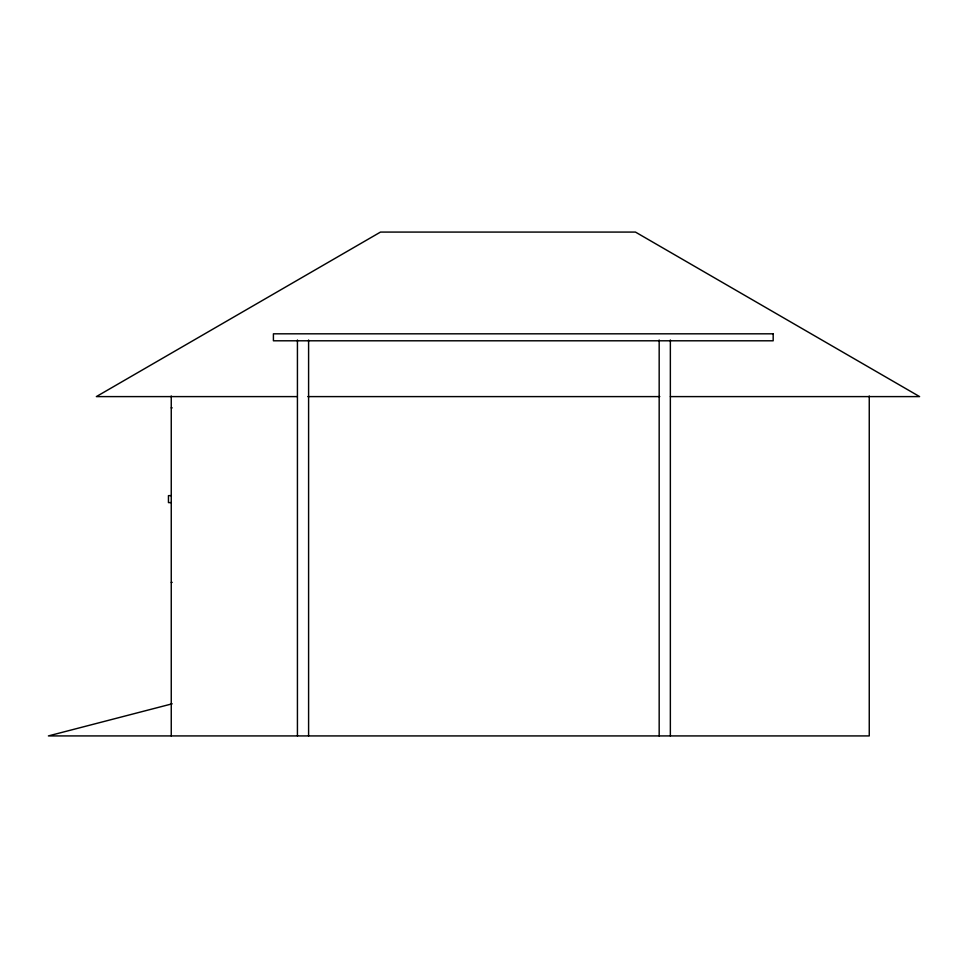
<?xml version="1.0" encoding="UTF-8"?>
<svg xmlns="http://www.w3.org/2000/svg" width="968" height="968" viewBox="0 0 968 968"><rect width="100%" height="100%" fill="white"/><g stroke="black" fill="none" stroke-linecap="round" stroke-linejoin="round"><path stroke-width="1.45" d="M297.249 396.602L96.352 396.602L380.497 232.078L635.456 232.078L919.6 396.602L670.364 396.602M307.824 396.602L659.789 396.602M171.251 407.867L172.183 407.867M171.251 495.628L168.456 495.628L168.456 502.61L171.251 502.61M171.251 582.361L172.183 582.361M172.183 703.809L48.4 735.922L869.252 735.922L869.252 395.985M670.352 339.998L670.352 735.922M659.172 339.998L659.172 735.922M308.598 339.998L308.598 735.922M297.43 339.998L297.43 735.922M171.251 395.985L171.251 735.922M773.178 333.815L273.412 333.815L273.412 340.796L773.178 340.796L773.178 333.815"/></g></svg>
